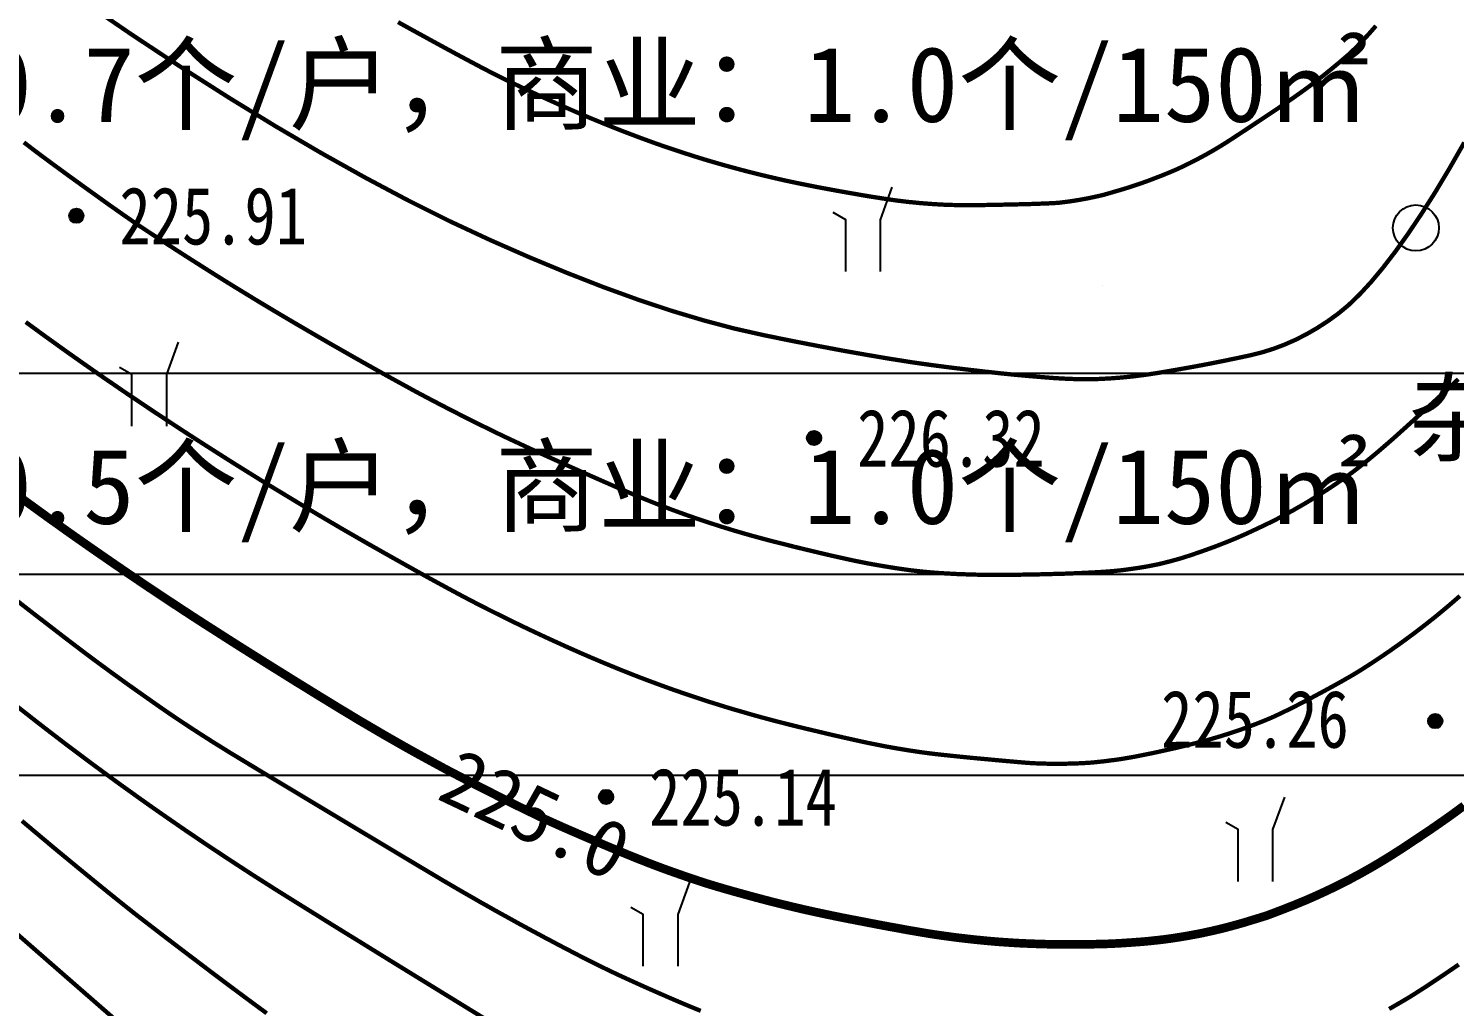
# Model space of a CAD drawing. Extents: x 36524600 to 36525730, y 2746759 to 2747713.
# Drawn here: x 36525118.61 to 36525143.42, y 2747260.2 to 2747277.23 of the extents above; entities that cross this region are included whole.
import ezdxf
from ezdxf.enums import TextEntityAlignment as Align

# ---------------------------------------------------------------- set-up
doc = ezdxf.new("R2010")
doc.units = 0
doc.header["$LTSCALE"] = 1000
doc.header["$MEASUREMENT"] = 0
for name, color, linetype in [('DGX', 251, 'Continuous'), ('GCD', 252, 'Continuous'), ('PP-DX-PT', 251, 'Continuous'), ('PUB_TAB', 7, 'Continuous'), ('ZBTZ', 3, 'Continuous')]:
    doc.layers.add(name, color=color, linetype=linetype)
doc.styles.add('宋体', font='')
doc.styles.add('正等线体', font='宋体.shx', dxfattribs={"bigfont": '@@gbcbig.shx'})
doc.styles.add('黑体', font='simhei.ttf')
doc.styles.get('宋体').set_extended_font_data('SimSun')
doc.linetypes.add('1161', pattern='A,0,[149,AAA.SHX,S=0.15,R=0,X=0,Y=0],-1.6', length=1.6)

# ---------------------------------------------------------------- blocks, each defined once
blk = doc.blocks.new('gc326')
blk.add_circle((0, 0), 0.8)
blk = doc.blocks.new('gc200')
h = blk.add_hatch(color=256)
edge = h.paths.add_edge_path()
edge.add_arc((0, 0), 0.25, 0, 360)
blk.add_circle((0, 0), 0.25)
blk = doc.blocks.new('gc246')
at = {"flags": 128}
for points in [[(1.217, 3.347), (0.807, 2.219), (0.807, 0.419)], [(-0.393, 0.419), (-0.393, 2.219), (-0.826, 2.469)]]:
    blk.add_lwpolyline(points, dxfattribs=at)
blk = doc.blocks.new('dxt')
at = {"layer": 'DGX', "color": 253, "linetype": 'Continuous', "flags": 128}
for points, const_width in [([(36525120.113, 2747259.975), (36525119.169, 2747260.799), (36525118.064, 2747261.765)], 0.075), ([(36525118.493, 2747263.432), (36525118.835, 2747263.144), (36525119.089, 2747262.931), (36525119.293, 2747262.763), (36525119.484, 2747262.605), (36525119.662, 2747262.459), (36525119.827, 2747262.324), (36525119.979, 2747262.2), (36525120.119, 2747262.087), (36525120.245, 2747261.986), (36525120.359, 2747261.895), (36525120.474, 2747261.804), (36525120.607, 2747261.701), (36525120.758, 2747261.585), (36525120.925, 2747261.456), (36525121.11, 2747261.315), (36525121.312, 2747261.161), (36525121.531, 2747260.995), (36525121.767, 2747260.816), (36525122.013, 2747260.631), (36525122.259, 2747260.447), (36525122.506, 2747260.264), (36525122.753, 2747260.082)], 0.075), ([(36525126.893, 2747259.776), (36525126.215, 2747260.192), (36525125.536, 2747260.61), (36525124.925, 2747260.986), (36525124.382, 2747261.322), (36525123.907, 2747261.615), (36525123.5, 2747261.868), (36525123.161, 2747262.079), (36525122.89, 2747262.249), (36525122.687, 2747262.378), (36525122.518, 2747262.486), (36525122.35, 2747262.595), (36525122.182, 2747262.705), (36525122.014, 2747262.815), (36525121.847, 2747262.926), (36525121.68, 2747263.037), (36525121.514, 2747263.15), (36525121.348, 2747263.262), (36525121.183, 2747263.376), (36525121.018, 2747263.49), (36525120.853, 2747263.605), (36525120.689, 2747263.72), (36525120.526, 2747263.836), (36525120.363, 2747263.953), (36525120.2, 2747264.07), (36525120.038, 2747264.188), (36525119.876, 2747264.307), (36525119.714, 2747264.426), (36525119.554, 2747264.546), (36525119.393, 2747264.666), (36525119.233, 2747264.787), (36525119.074, 2747264.909), (36525118.915, 2747265.031), (36525118.756, 2747265.154), (36525118.592, 2747265.283), (36525118.415, 2747265.422)], 0.075), ([(36525118.463, 2747269.067), (36525118.621, 2747268.952), (36525118.779, 2747268.837), (36525118.938, 2747268.722), (36525119.097, 2747268.609), (36525119.256, 2747268.495), (36525119.416, 2747268.382), (36525119.576, 2747268.27), (36525119.736, 2747268.158), (36525119.897, 2747268.047), (36525120.057, 2747267.936), (36525120.219, 2747267.825), (36525120.38, 2747267.715), (36525120.542, 2747267.606), (36525120.704, 2747267.496), (36525120.867, 2747267.388), (36525121.03, 2747267.28), (36525121.193, 2747267.172), (36525121.356, 2747267.065), (36525121.52, 2747266.958), (36525121.684, 2747266.852), (36525121.849, 2747266.747), (36525122.014, 2747266.641), (36525122.177, 2747266.537), (36525122.338, 2747266.435), (36525122.497, 2747266.335), (36525122.653, 2747266.237), (36525122.806, 2747266.141), (36525122.957, 2747266.047), (36525123.105, 2747265.955), (36525123.25, 2747265.864), (36525123.392, 2747265.777), (36525123.527, 2747265.693), (36525123.655, 2747265.614), (36525123.778, 2747265.539), (36525123.894, 2747265.468), (36525124.005, 2747265.4), (36525124.109, 2747265.337), (36525124.207, 2747265.278), (36525124.301, 2747265.221), (36525124.396, 2747265.164), (36525124.492, 2747265.108), (36525124.587, 2747265.052), (36525124.683, 2747264.996), (36525124.778, 2747264.94), (36525124.874, 2747264.885), (36525124.97, 2747264.83), (36525125.066, 2747264.775), (36525125.163, 2747264.72), (36525125.259, 2747264.666), (36525125.356, 2747264.612), (36525125.453, 2747264.559), (36525125.55, 2747264.506), (36525125.647, 2747264.453), (36525125.744, 2747264.4), (36525125.844, 2747264.346), (36525125.947, 2747264.291), (36525126.055, 2747264.235), (36525126.166, 2747264.177), (36525126.281, 2747264.117), (36525126.401, 2747264.055), (36525126.524, 2747263.992), (36525126.652, 2747263.928), (36525126.778, 2747263.864), (36525126.899, 2747263.803), (36525127.014, 2747263.746), (36525127.124, 2747263.691), (36525127.228, 2747263.64), (36525127.327, 2747263.592), (36525127.42, 2747263.547), (36525127.507, 2747263.505), (36525127.597, 2747263.463), (36525127.698, 2747263.417), (36525127.81, 2747263.367), (36525127.932, 2747263.312), (36525128.066, 2747263.254), (36525128.211, 2747263.191), (36525128.367, 2747263.124), (36525128.534, 2747263.054), (36525128.701, 2747262.983), (36525128.857, 2747262.918), (36525129.003, 2747262.858), (36525129.138, 2747262.803), (36525129.263, 2747262.753), (36525129.377, 2747262.708), (36525129.481, 2747262.668), (36525129.574, 2747262.633), (36525129.662, 2747262.6), (36525129.75, 2747262.568), (36525129.838, 2747262.537), (36525129.926, 2747262.506), (36525130.014, 2747262.475), (36525130.102, 2747262.445), (36525130.191, 2747262.415), (36525130.279, 2747262.385), (36525130.374, 2747262.354), (36525130.48, 2747262.321), (36525130.597, 2747262.286), (36525130.726, 2747262.248), (36525130.866, 2747262.208), (36525131.018, 2747262.166), (36525131.181, 2747262.121), (36525131.356, 2747262.074), (36525131.54, 2747262.026), (36525131.728, 2747261.979), (36525131.923, 2747261.932), (36525132.123, 2747261.885), (36525132.328, 2747261.84), (36525132.539, 2747261.795), (36525132.756, 2747261.75), (36525132.978, 2747261.707), (36525133.196, 2747261.665), (36525133.398, 2747261.626), (36525133.585, 2747261.591), (36525133.757, 2747261.56), (36525133.914, 2747261.531), (36525134.055, 2747261.507), (36525134.181, 2747261.485), (36525134.292, 2747261.467), (36525134.395, 2747261.451), (36525134.499, 2747261.436), (36525134.603, 2747261.422), (36525134.706, 2747261.408), (36525134.81, 2747261.395), (36525134.914, 2747261.383), (36525135.018, 2747261.371), (36525135.122, 2747261.36), (36525135.226, 2747261.35), (36525135.33, 2747261.34), (36525135.434, 2747261.331), (36525135.539, 2747261.323), (36525135.643, 2747261.316), (36525135.747, 2747261.309), (36525135.852, 2747261.303), (36525135.956, 2747261.298), (36525136.061, 2747261.294), (36525136.165, 2747261.29), (36525136.27, 2747261.287), (36525136.375, 2747261.284), (36525136.479, 2747261.282), (36525136.584, 2747261.281), (36525136.688, 2747261.281), (36525136.793, 2747261.282), (36525136.894, 2747261.282), (36525136.987, 2747261.283), (36525137.072, 2747261.284), (36525137.15, 2747261.285), (36525137.22, 2747261.287), (36525137.283, 2747261.288), (36525137.338, 2747261.289), (36525137.385, 2747261.291), (36525137.431, 2747261.293), (36525137.482, 2747261.295), (36525137.537, 2747261.298), (36525137.598, 2747261.301), (36525137.663, 2747261.305), (36525137.733, 2747261.31), (36525137.809, 2747261.315), (36525137.889, 2747261.321), (36525137.971, 2747261.327), (36525138.054, 2747261.334), (36525138.136, 2747261.342), (36525138.218, 2747261.351), (36525138.3, 2747261.36), (36525138.382, 2747261.37), (36525138.464, 2747261.381), (36525138.546, 2747261.393), (36525138.628, 2747261.406), (36525138.709, 2747261.419), (36525138.791, 2747261.433), (36525138.872, 2747261.448), (36525138.953, 2747261.463), (36525139.034, 2747261.479), (36525139.115, 2747261.497), (36525139.196, 2747261.514), (36525139.276, 2747261.533), (36525139.357, 2747261.552), (36525139.437, 2747261.572), (36525139.517, 2747261.593), (36525139.597, 2747261.615), (36525139.676, 2747261.637), (36525139.756, 2747261.66), (36525139.835, 2747261.684), (36525139.909, 2747261.707), (36525139.974, 2747261.726), (36525140.028, 2747261.743), (36525140.073, 2747261.757), (36525140.109, 2747261.768), (36525140.134, 2747261.776), (36525140.15, 2747261.78), (36525140.156, 2747261.782), (36525140.162, 2747261.785), (36525140.178, 2747261.791), (36525140.203, 2747261.8), (36525140.237, 2747261.813), (36525140.282, 2747261.83), (36525140.336, 2747261.851), (36525140.399, 2747261.875), (36525140.473, 2747261.903), (36525140.55, 2747261.934), (36525140.628, 2747261.964), (36525140.705, 2747261.996), (36525140.782, 2747262.028), (36525140.859, 2747262.06), (36525140.936, 2747262.094), (36525141.012, 2747262.127), (36525141.088, 2747262.162), (36525141.164, 2747262.197), (36525141.24, 2747262.233), (36525141.315, 2747262.269), (36525141.39, 2747262.306), (36525141.464, 2747262.343), (36525141.539, 2747262.381), (36525141.613, 2747262.419), (36525141.686, 2747262.459), (36525141.76, 2747262.498), (36525141.833, 2747262.539), (36525141.906, 2747262.58), (36525141.978, 2747262.621), (36525142.05, 2747262.663), (36525142.122, 2747262.706), (36525142.193, 2747262.749), (36525142.265, 2747262.793), (36525142.339, 2747262.839), (36525142.418, 2747262.89), (36525142.504, 2747262.945), (36525142.596, 2747263.005), (36525142.693, 2747263.07), (36525142.797, 2747263.139), (36525142.906, 2747263.212), (36525143.021, 2747263.29), (36525143.138, 2747263.371), (36525143.254, 2747263.452), (36525143.368, 2747263.533), (36525143.48, 2747263.615), (36525143.591, 2747263.697)], 0.15), ([(36525118.405, 2747267.268), (36525118.718, 2747267.025), (36525118.994, 2747266.813), (36525119.232, 2747266.629), (36525119.433, 2747266.476), (36525119.596, 2747266.352), (36525119.721, 2747266.259), (36525119.827, 2747266.18), (36525119.934, 2747266.102), (36525120.041, 2747266.023), (36525120.148, 2747265.946), (36525120.255, 2747265.868), (36525120.363, 2747265.791), (36525120.471, 2747265.714), (36525120.579, 2747265.638), (36525120.684, 2747265.564), (36525120.782, 2747265.495), (36525120.873, 2747265.431), (36525120.958, 2747265.372), (36525121.036, 2747265.318), (36525121.108, 2747265.269), (36525121.173, 2747265.225), (36525121.232, 2747265.186), (36525121.287, 2747265.149), (36525121.342, 2747265.113), (36525121.397, 2747265.076), (36525121.452, 2747265.04), (36525121.508, 2747265.004), (36525121.563, 2747264.968), (36525121.619, 2747264.932), (36525121.675, 2747264.896), (36525121.731, 2747264.861), (36525121.786, 2747264.825), (36525121.842, 2747264.79), (36525121.898, 2747264.755), (36525121.955, 2747264.72), (36525122.011, 2747264.685), (36525122.067, 2747264.65), (36525122.123, 2747264.615), (36525122.201, 2747264.568), (36525122.322, 2747264.495), (36525122.485, 2747264.396), (36525122.691, 2747264.272), (36525122.939, 2747264.123), (36525123.23, 2747263.948), (36525123.564, 2747263.747), (36525123.941, 2747263.521), (36525124.319, 2747263.294), (36525124.659, 2747263.09), (36525124.959, 2747262.91), (36525125.22, 2747262.754), (36525125.442, 2747262.621), (36525125.625, 2747262.512), (36525125.769, 2747262.426), (36525125.874, 2747262.364), (36525125.96, 2747262.314), (36525126.045, 2747262.264), (36525126.131, 2747262.214), (36525126.217, 2747262.164), (36525126.303, 2747262.115), (36525126.389, 2747262.066), (36525126.475, 2747262.016), (36525126.561, 2747261.968), (36525126.647, 2747261.919), (36525126.734, 2747261.87), (36525126.82, 2747261.822), (36525126.907, 2747261.774), (36525126.994, 2747261.726), (36525127.08, 2747261.678), (36525127.167, 2747261.63), (36525127.254, 2747261.583), (36525127.341, 2747261.536), (36525127.429, 2747261.489), (36525127.516, 2747261.442), (36525127.603, 2747261.395), (36525127.691, 2747261.349), (36525127.779, 2747261.302), (36525127.866, 2747261.256), (36525127.954, 2747261.21), (36525128.037, 2747261.167), (36525128.108, 2747261.13), (36525128.169, 2747261.098), (36525128.218, 2747261.073), (36525128.257, 2747261.052), (36525128.284, 2747261.038), (36525128.301, 2747261.029), (36525128.307, 2747261.026), (36525128.312, 2747261.024), (36525128.329, 2747261.015), (36525128.357, 2747261.002), (36525128.396, 2747260.982), (36525128.446, 2747260.958), (36525128.507, 2747260.928), (36525128.579, 2747260.892), (36525128.663, 2747260.851), (36525128.757, 2747260.806), (36525128.863, 2747260.755), (36525128.981, 2747260.701), (36525129.11, 2747260.642), (36525129.251, 2747260.578), (36525129.403, 2747260.51), (36525129.567, 2747260.438), (36525129.743, 2747260.361), (36525129.926, 2747260.282), (36525130.114, 2747260.203), (36525130.307, 2747260.124)], 0.075), ([(36525142.288, 2747260.157), (36525142.346, 2747260.19), (36525142.403, 2747260.223), (36525142.46, 2747260.256), (36525142.517, 2747260.29), (36525142.574, 2747260.323), (36525142.631, 2747260.357), (36525142.691, 2747260.394), (36525142.757, 2747260.436), (36525142.83, 2747260.483), (36525142.91, 2747260.534), (36525142.996, 2747260.591), (36525143.089, 2747260.653), (36525143.189, 2747260.72), (36525143.295, 2747260.791), (36525143.4, 2747260.863), (36525143.499, 2747260.931)], 0.075), ([(36525118.559, 2747272.119), (36525118.684, 2747272.028), (36525118.808, 2747271.937), (36525118.933, 2747271.846), (36525119.059, 2747271.756), (36525119.184, 2747271.666), (36525119.31, 2747271.576), (36525119.436, 2747271.487), (36525119.562, 2747271.398), (36525119.689, 2747271.309), (36525119.815, 2747271.221), (36525119.942, 2747271.133), (36525120.07, 2747271.046), (36525120.197, 2747270.958), (36525120.325, 2747270.871), (36525120.453, 2747270.785), (36525120.581, 2747270.699), (36525120.709, 2747270.613), (36525120.838, 2747270.527), (36525120.967, 2747270.442), (36525121.096, 2747270.357), (36525121.225, 2747270.272), (36525121.354, 2747270.188), (36525121.484, 2747270.104), (36525121.614, 2747270.02), (36525121.744, 2747269.937), (36525121.874, 2747269.854), (36525122.004, 2747269.771), (36525122.135, 2747269.688), (36525122.266, 2747269.606), (36525122.397, 2747269.524), (36525122.528, 2747269.443), (36525122.659, 2747269.361), (36525122.791, 2747269.28), (36525122.923, 2747269.2), (36525123.055, 2747269.12), (36525123.187, 2747269.04), (36525123.319, 2747268.96), (36525123.452, 2747268.881), (36525123.585, 2747268.801), (36525123.717, 2747268.723), (36525123.851, 2747268.644), (36525123.984, 2747268.566), (36525124.117, 2747268.488), (36525124.253, 2747268.41), (36525124.393, 2747268.329), (36525124.538, 2747268.246), (36525124.687, 2747268.162), (36525124.84, 2747268.075), (36525124.998, 2747267.986), (36525125.16, 2747267.895), (36525125.326, 2747267.802), (36525125.491, 2747267.71), (36525125.647, 2747267.624), (36525125.795, 2747267.543), (36525125.935, 2747267.467), (36525126.067, 2747267.396), (36525126.191, 2747267.33), (36525126.306, 2747267.27), (36525126.413, 2747267.214), (36525126.516, 2747267.161), (36525126.619, 2747267.109), (36525126.723, 2747267.057), (36525126.826, 2747267.006), (36525126.93, 2747266.954), (36525127.034, 2747266.903), (36525127.138, 2747266.853), (36525127.242, 2747266.803), (36525127.347, 2747266.753), (36525127.451, 2747266.704), (36525127.556, 2747266.655), (36525127.661, 2747266.606), (36525127.767, 2747266.558), (36525127.872, 2747266.51), (36525127.977, 2747266.462), (36525128.083, 2747266.415), (36525128.189, 2747266.368), (36525128.295, 2747266.322), (36525128.401, 2747266.276), (36525128.508, 2747266.231), (36525128.614, 2747266.186), (36525128.721, 2747266.142), (36525128.828, 2747266.098), (36525128.935, 2747266.054), (36525129.042, 2747266.012), (36525129.15, 2747265.969), (36525129.258, 2747265.927), (36525129.366, 2747265.886), (36525129.474, 2747265.846), (36525129.582, 2747265.806), (36525129.691, 2747265.766), (36525129.799, 2747265.727), (36525129.908, 2747265.689), (36525130.018, 2747265.651), (36525130.127, 2747265.614), (36525130.237, 2747265.577), (36525130.346, 2747265.541), (36525130.456, 2747265.505), (36525130.566, 2747265.471), (36525130.677, 2747265.436), (36525130.787, 2747265.402), (36525130.898, 2747265.369), (36525131.009, 2747265.337), (36525131.12, 2747265.305), (36525131.231, 2747265.273), (36525131.342, 2747265.242), (36525131.454, 2747265.212), (36525131.565, 2747265.182), (36525131.68, 2747265.152), (36525131.799, 2747265.122), (36525131.922, 2747265.091), (36525132.051, 2747265.059), (36525132.184, 2747265.027), (36525132.323, 2747264.994), (36525132.466, 2747264.96), (36525132.614, 2747264.925), (36525132.759, 2747264.892), (36525132.896, 2747264.861), (36525133.023, 2747264.833), (36525133.14, 2747264.807), (36525133.249, 2747264.784), (36525133.348, 2747264.764), (36525133.438, 2747264.746), (36525133.518, 2747264.73), (36525133.594, 2747264.717), (36525133.67, 2747264.703), (36525133.746, 2747264.69), (36525133.822, 2747264.678), (36525133.898, 2747264.665), (36525133.974, 2747264.653), (36525134.05, 2747264.642), (36525134.127, 2747264.63), (36525134.21, 2747264.619), (36525134.308, 2747264.606), (36525134.421, 2747264.593), (36525134.548, 2747264.579), (36525134.689, 2747264.564), (36525134.845, 2747264.548), (36525135.015, 2747264.531), (36525135.2, 2747264.514), (36525135.382, 2747264.497), (36525135.546, 2747264.482), (36525135.69, 2747264.469), (36525135.815, 2747264.458), (36525135.92, 2747264.449), (36525136.007, 2747264.442), (36525136.074, 2747264.438), (36525136.122, 2747264.435), (36525136.161, 2747264.434), (36525136.199, 2747264.432), (36525136.238, 2747264.431), (36525136.276, 2747264.43), (36525136.315, 2747264.429), (36525136.354, 2747264.428), (36525136.392, 2747264.428), (36525136.431, 2747264.427), (36525136.469, 2747264.427), (36525136.508, 2747264.427), (36525136.546, 2747264.427), (36525136.585, 2747264.427), (36525136.624, 2747264.428), (36525136.662, 2747264.428), (36525136.701, 2747264.429), (36525136.739, 2747264.43), (36525136.778, 2747264.431), (36525136.816, 2747264.432), (36525136.855, 2747264.433), (36525136.893, 2747264.435), (36525136.932, 2747264.437), (36525136.97, 2747264.439), (36525137.009, 2747264.441), (36525137.047, 2747264.443), (36525137.088, 2747264.446), (36525137.134, 2747264.45), (36525137.184, 2747264.455), (36525137.239, 2747264.461), (36525137.299, 2747264.467), (36525137.363, 2747264.475), (36525137.432, 2747264.484), (36525137.506, 2747264.493), (36525137.585, 2747264.504), (36525137.668, 2747264.517), (36525137.756, 2747264.532), (36525137.848, 2747264.548), (36525137.945, 2747264.567), (36525138.046, 2747264.587), (36525138.152, 2747264.609), (36525138.262, 2747264.632), (36525138.373, 2747264.657), (36525138.478, 2747264.68), (36525138.579, 2747264.703), (36525138.674, 2747264.726), (36525138.765, 2747264.747), (36525138.851, 2747264.769), (36525138.933, 2747264.789), (36525139.009, 2747264.809), (36525139.083, 2747264.828), (36525139.157, 2747264.849), (36525139.23, 2747264.87), (36525139.304, 2747264.892), (36525139.377, 2747264.914), (36525139.45, 2747264.937), (36525139.523, 2747264.96), (36525139.595, 2747264.984), (36525139.668, 2747265.009), (36525139.74, 2747265.034), (36525139.812, 2747265.06), (36525139.883, 2747265.087), (36525139.955, 2747265.114), (36525140.026, 2747265.142), (36525140.097, 2747265.17), (36525140.168, 2747265.199), (36525140.243, 2747265.231), (36525140.326, 2747265.269), (36525140.417, 2747265.312), (36525140.516, 2747265.36), (36525140.623, 2747265.413), (36525140.738, 2747265.472), (36525140.862, 2747265.536), (36525140.993, 2747265.606), (36525141.124, 2747265.676), (36525141.247, 2747265.743), (36525141.36, 2747265.805), (36525141.465, 2747265.864), (36525141.561, 2747265.919), (36525141.648, 2747265.969), (36525141.726, 2747266.016), (36525141.796, 2747266.059), (36525141.861, 2747266.101), (36525141.925, 2747266.142), (36525141.99, 2747266.184), (36525142.054, 2747266.227), (36525142.118, 2747266.269), (36525142.182, 2747266.312), (36525142.245, 2747266.356), (36525142.309, 2747266.399), (36525142.372, 2747266.444), (36525142.434, 2747266.488), (36525142.497, 2747266.533), (36525142.559, 2747266.578), (36525142.621, 2747266.624), (36525142.683, 2747266.67), (36525142.745, 2747266.716), (36525142.806, 2747266.763), (36525142.867, 2747266.81), (36525142.928, 2747266.857), (36525142.988, 2747266.905), (36525143.049, 2747266.953), (36525143.109, 2747267.001), (36525143.168, 2747267.05), (36525143.227, 2747267.099), (36525143.286, 2747267.148), (36525143.345, 2747267.198), (36525143.403, 2747267.248), (36525143.461, 2747267.298), (36525143.519, 2747267.349)], 0.075), ([(36525118.527, 2747275.248), (36525118.611, 2747275.184), (36525118.694, 2747275.12), (36525118.788, 2747275.049), (36525118.892, 2747274.972), (36525119.006, 2747274.887), (36525119.131, 2747274.796), (36525119.266, 2747274.697), (36525119.411, 2747274.592), (36525119.566, 2747274.48), (36525119.722, 2747274.368), (36525119.868, 2747274.263), (36525120.003, 2747274.166), (36525120.13, 2747274.077), (36525120.246, 2747273.995), (36525120.353, 2747273.921), (36525120.449, 2747273.854), (36525120.536, 2747273.795), (36525120.624, 2747273.737), (36525120.721, 2747273.672), (36525120.83, 2747273.601), (36525120.949, 2747273.523), (36525121.079, 2747273.439), (36525121.219, 2747273.348), (36525121.37, 2747273.251), (36525121.532, 2747273.148), (36525121.699, 2747273.042), (36525121.866, 2747272.936), (36525122.034, 2747272.831), (36525122.202, 2747272.727), (36525122.371, 2747272.624), (36525122.54, 2747272.52), (36525122.709, 2747272.418), (36525122.879, 2747272.316), (36525123.051, 2747272.214), (36525123.227, 2747272.11), (36525123.408, 2747272.004), (36525123.593, 2747271.896), (36525123.782, 2747271.787), (36525123.975, 2747271.676), (36525124.173, 2747271.563), (36525124.375, 2747271.448), (36525124.574, 2747271.336), (36525124.763, 2747271.23), (36525124.943, 2747271.13), (36525125.112, 2747271.037), (36525125.272, 2747270.949), (36525125.421, 2747270.868), (36525125.561, 2747270.794), (36525125.691, 2747270.726), (36525125.815, 2747270.661), (36525125.941, 2747270.596), (36525126.066, 2747270.532), (36525126.192, 2747270.468), (36525126.317, 2747270.405), (36525126.443, 2747270.342), (36525126.57, 2747270.28), (36525126.696, 2747270.218), (36525126.828, 2747270.154), (36525126.971, 2747270.086), (36525127.125, 2747270.014), (36525127.29, 2747269.937), (36525127.465, 2747269.857), (36525127.652, 2747269.772), (36525127.85, 2747269.683), (36525128.058, 2747269.589), (36525128.264, 2747269.497), (36525128.455, 2747269.413), (36525128.629, 2747269.336), (36525128.787, 2747269.267), (36525128.93, 2747269.205), (36525129.056, 2747269.151), (36525129.167, 2747269.104), (36525129.262, 2747269.064), (36525129.349, 2747269.029), (36525129.436, 2747268.994), (36525129.523, 2747268.959), (36525129.611, 2747268.925), (36525129.699, 2747268.892), (36525129.786, 2747268.858), (36525129.874, 2747268.826), (36525129.963, 2747268.794), (36525130.051, 2747268.762), (36525130.14, 2747268.731), (36525130.228, 2747268.7), (36525130.317, 2747268.67), (36525130.406, 2747268.64), (36525130.496, 2747268.611), (36525130.585, 2747268.582), (36525130.675, 2747268.553), (36525130.764, 2747268.526), (36525130.854, 2747268.498), (36525130.944, 2747268.471), (36525131.034, 2747268.445), (36525131.124, 2747268.419), (36525131.215, 2747268.393), (36525131.305, 2747268.369), (36525131.396, 2747268.344), (36525131.49, 2747268.319), (36525131.589, 2747268.293), (36525131.695, 2747268.267), (36525131.806, 2747268.239), (36525131.923, 2747268.209), (36525132.045, 2747268.179), (36525132.174, 2747268.148), (36525132.308, 2747268.116), (36525132.443, 2747268.084), (36525132.571, 2747268.054), (36525132.695, 2747268.026), (36525132.812, 2747268), (36525132.925, 2747267.975), (36525133.031, 2747267.953), (36525133.132, 2747267.933), (36525133.228, 2747267.914), (36525133.32, 2747267.897), (36525133.413, 2747267.881), (36525133.506, 2747267.865), (36525133.599, 2747267.85), (36525133.692, 2747267.835), (36525133.785, 2747267.821), (36525133.878, 2747267.808), (36525133.971, 2747267.795), (36525134.068, 2747267.784), (36525134.17, 2747267.773), (36525134.278, 2747267.763), (36525134.392, 2747267.753), (36525134.513, 2747267.745), (36525134.639, 2747267.738), (36525134.771, 2747267.731), (36525134.909, 2747267.726), (36525135.056, 2747267.721), (36525135.214, 2747267.718), (36525135.385, 2747267.716), (36525135.567, 2747267.716), (36525135.761, 2747267.718), (36525135.966, 2747267.721), (36525136.184, 2747267.725), (36525136.413, 2747267.731), (36525136.639, 2747267.737), (36525136.847, 2747267.745), (36525137.037, 2747267.754), (36525137.21, 2747267.763), (36525137.365, 2747267.773), (36525137.502, 2747267.784), (36525137.622, 2747267.796), (36525137.723, 2747267.809), (36525137.813, 2747267.822), (36525137.897, 2747267.834), (36525137.975, 2747267.846), (36525138.047, 2747267.858), (36525138.113, 2747267.87), (36525138.174, 2747267.882), (36525138.228, 2747267.893), (36525138.277, 2747267.903), (36525138.322, 2747267.914), (36525138.368, 2747267.925), (36525138.413, 2747267.937), (36525138.459, 2747267.948), (36525138.504, 2747267.96), (36525138.549, 2747267.973), (36525138.595, 2747267.985), (36525138.64, 2747267.998), (36525138.688, 2747268.012), (36525138.741, 2747268.029), (36525138.8, 2747268.048), (36525138.864, 2747268.069), (36525138.933, 2747268.093), (36525139.008, 2747268.119), (36525139.088, 2747268.147), (36525139.173, 2747268.178), (36525139.261, 2747268.21), (36525139.349, 2747268.244), (36525139.436, 2747268.278), (36525139.523, 2747268.313), (36525139.61, 2747268.349), (36525139.696, 2747268.386), (36525139.782, 2747268.424), (36525139.867, 2747268.463), (36525139.95, 2747268.502), (36525140.027, 2747268.538), (36525140.098, 2747268.572), (36525140.165, 2747268.604), (36525140.225, 2747268.633), (36525140.28, 2747268.661), (36525140.33, 2747268.686), (36525140.374, 2747268.709), (36525140.415, 2747268.731), (36525140.457, 2747268.753), (36525140.498, 2747268.775), (36525140.539, 2747268.798), (36525140.58, 2747268.821), (36525140.621, 2747268.843), (36525140.661, 2747268.867), (36525140.702, 2747268.89), (36525140.743, 2747268.913), (36525140.783, 2747268.937), (36525140.824, 2747268.96), (36525140.864, 2747268.984), (36525140.904, 2747269.008), (36525140.944, 2747269.033), (36525140.984, 2747269.057), (36525141.024, 2747269.082), (36525141.064, 2747269.106), (36525141.103, 2747269.131), (36525141.143, 2747269.157), (36525141.182, 2747269.182), (36525141.221, 2747269.207), (36525141.261, 2747269.233), (36525141.3, 2747269.259), (36525141.338, 2747269.285), (36525141.377, 2747269.311), (36525141.416, 2747269.338), (36525141.454, 2747269.364), (36525141.493, 2747269.391), (36525141.531, 2747269.418), (36525141.569, 2747269.445), (36525141.607, 2747269.473), (36525141.645, 2747269.5), (36525141.684, 2747269.53), (36525141.729, 2747269.564), (36525141.777, 2747269.602), (36525141.829, 2747269.644), (36525141.886, 2747269.689), (36525141.948, 2747269.739), (36525142.013, 2747269.793), (36525142.083, 2747269.851), (36525142.161, 2747269.918), (36525142.251, 2747269.996), (36525142.354, 2747270.086), (36525142.469, 2747270.189), (36525142.597, 2747270.304), (36525142.737, 2747270.431), (36525142.89, 2747270.57), (36525143.055, 2747270.721), (36525143.218, 2747270.871), (36525143.363, 2747271.005), (36525143.491, 2747271.124)], 0.075), ([(36525143.596, 2747275.246), (36525143.34, 2747274.798), (36525143.093, 2747274.385), (36525142.853, 2747274.007), (36525142.621, 2747273.661), (36525142.397, 2747273.347), (36525142.181, 2747273.066), (36525141.973, 2747272.816), (36525141.773, 2747272.599), (36525141.581, 2747272.414), (36525141.397, 2747272.262), (36525141.215, 2747272.131), (36525141.031, 2747272.012), (36525140.845, 2747271.905), (36525140.656, 2747271.809), (36525140.465, 2747271.725), (36525140.271, 2747271.652), (36525140.075, 2747271.591), (36525139.876, 2747271.541), (36525139.676, 2747271.498), (36525139.474, 2747271.456), (36525139.271, 2747271.415), (36525139.067, 2747271.375), (36525138.862, 2747271.337), (36525138.655, 2747271.3), (36525138.448, 2747271.264), (36525138.239, 2747271.229), (36525138.031, 2747271.198), (36525137.826, 2747271.172), (36525137.624, 2747271.152), (36525137.425, 2747271.137), (36525137.229, 2747271.127), (36525137.036, 2747271.123), (36525136.847, 2747271.125), (36525136.66, 2747271.132), (36525136.466, 2747271.143), (36525136.257, 2747271.159), (36525136.03, 2747271.178), (36525135.787, 2747271.2), (36525135.528, 2747271.226), (36525135.253, 2747271.256), (36525134.961, 2747271.29), (36525134.652, 2747271.327), (36525134.324, 2747271.37), (36525133.973, 2747271.42), (36525133.6, 2747271.479), (36525133.205, 2747271.546), (36525132.786, 2747271.62), (36525132.346, 2747271.703), (36525131.882, 2747271.793), (36525131.397, 2747271.892), (36525130.887, 2747272.007), (36525130.354, 2747272.149), (36525129.796, 2747272.316), (36525129.213, 2747272.51), (36525128.606, 2747272.73), (36525127.975, 2747272.977), (36525127.32, 2747273.249), (36525126.64, 2747273.548), (36525125.937, 2747273.876), (36525125.213, 2747274.238), (36525124.468, 2747274.634), (36525123.701, 2747275.063), (36525122.913, 2747275.525), (36525122.104, 2747276.021), (36525121.274, 2747276.55), (36525120.422, 2747277.113), (36525119.575, 2747277.692)], 0.075), ([(36525125.039, 2747277.342), (36525125.346, 2747277.172), (36525125.625, 2747277.019), (36525125.878, 2747276.881), (36525126.103, 2747276.759), (36525126.302, 2747276.653), (36525126.473, 2747276.562), (36525126.617, 2747276.487), (36525126.734, 2747276.428), (36525126.837, 2747276.376), (36525126.941, 2747276.325), (36525127.045, 2747276.275), (36525127.149, 2747276.225), (36525127.254, 2747276.176), (36525127.358, 2747276.126), (36525127.463, 2747276.078), (36525127.568, 2747276.03), (36525127.673, 2747275.982), (36525127.779, 2747275.934), (36525127.884, 2747275.887), (36525127.99, 2747275.841), (36525128.096, 2747275.795), (36525128.202, 2747275.749), (36525128.308, 2747275.704), (36525128.415, 2747275.659), (36525128.522, 2747275.615), (36525128.629, 2747275.571), (36525128.736, 2747275.528), (36525128.843, 2747275.485), (36525128.95, 2747275.443), (36525129.058, 2747275.402), (36525129.166, 2747275.361), (36525129.274, 2747275.32), (36525129.382, 2747275.281), (36525129.491, 2747275.241), (36525129.599, 2747275.203), (36525129.708, 2747275.165), (36525129.818, 2747275.128), (36525129.927, 2747275.092), (36525130.037, 2747275.056), (36525130.146, 2747275.021), (36525130.256, 2747274.986), (36525130.367, 2747274.952), (36525130.477, 2747274.919), (36525130.588, 2747274.887), (36525130.699, 2747274.855), (36525130.81, 2747274.824), (36525130.921, 2747274.794), (36525131.032, 2747274.764), (36525131.144, 2747274.735), (36525131.256, 2747274.707), (36525131.368, 2747274.679), (36525131.48, 2747274.652), (36525131.592, 2747274.626), (36525131.705, 2747274.6), (36525131.817, 2747274.575), (36525131.93, 2747274.551), (36525132.045, 2747274.527), (36525132.166, 2747274.503), (36525132.291, 2747274.478), (36525132.422, 2747274.453), (36525132.557, 2747274.428), (36525132.698, 2747274.402), (36525132.844, 2747274.376), (36525132.995, 2747274.35), (36525133.143, 2747274.324), (36525133.282, 2747274.301), (36525133.411, 2747274.281), (36525133.531, 2747274.262), (36525133.642, 2747274.246), (36525133.742, 2747274.232), (36525133.834, 2747274.221), (36525133.915, 2747274.211), (36525133.992, 2747274.204), (36525134.069, 2747274.196), (36525134.147, 2747274.189), (36525134.224, 2747274.183), (36525134.301, 2747274.177), (36525134.378, 2747274.172), (36525134.455, 2747274.167), (36525134.532, 2747274.163), (36525134.617, 2747274.159), (36525134.716, 2747274.157), (36525134.83, 2747274.155), (36525134.958, 2747274.155), (36525135.101, 2747274.156), (36525135.258, 2747274.157), (36525135.43, 2747274.16), (36525135.616, 2747274.164), (36525135.8, 2747274.168), (36525135.965, 2747274.172), (36525136.11, 2747274.176), (36525136.236, 2747274.181), (36525136.342, 2747274.185), (36525136.429, 2747274.189), (36525136.497, 2747274.193), (36525136.545, 2747274.197), (36525136.583, 2747274.202), (36525136.622, 2747274.206), (36525136.66, 2747274.211), (36525136.698, 2747274.216), (36525136.737, 2747274.221), (36525136.775, 2747274.227), (36525136.813, 2747274.233), (36525136.851, 2747274.239), (36525136.889, 2747274.245), (36525136.927, 2747274.252), (36525136.965, 2747274.259), (36525137.003, 2747274.266), (36525137.041, 2747274.273), (36525137.079, 2747274.281), (36525137.117, 2747274.289), (36525137.155, 2747274.297), (36525137.19, 2747274.305), (36525137.221, 2747274.311), (36525137.247, 2747274.317), (36525137.268, 2747274.322), (36525137.285, 2747274.326), (36525137.297, 2747274.328), (36525137.304, 2747274.33), (36525137.307, 2747274.33), (36525137.311, 2747274.332), (36525137.326, 2747274.336), (36525137.349, 2747274.343), (36525137.381, 2747274.352), (36525137.423, 2747274.364), (36525137.474, 2747274.379), (36525137.534, 2747274.397), (36525137.604, 2747274.417), (36525137.678, 2747274.439), (36525137.751, 2747274.462), (36525137.825, 2747274.486), (36525137.898, 2747274.51), (36525137.971, 2747274.535), (36525138.043, 2747274.561), (36525138.116, 2747274.587), (36525138.188, 2747274.615), (36525138.258, 2747274.642), (36525138.323, 2747274.667), (36525138.383, 2747274.691), (36525138.439, 2747274.714), (36525138.49, 2747274.735), (36525138.537, 2747274.755), (36525138.579, 2747274.773), (36525138.616, 2747274.79), (36525138.651, 2747274.806), (36525138.686, 2747274.823), (36525138.721, 2747274.839), (36525138.756, 2747274.856), (36525138.79, 2747274.873), (36525138.825, 2747274.89), (36525138.859, 2747274.908), (36525138.894, 2747274.925), (36525138.928, 2747274.943), (36525138.962, 2747274.961), (36525138.996, 2747274.979), (36525139.03, 2747274.997), (36525139.064, 2747275.016), (36525139.098, 2747275.034), (36525139.131, 2747275.053), (36525139.165, 2747275.072), (36525139.198, 2747275.091), (36525139.232, 2747275.111), (36525139.265, 2747275.13), (36525139.298, 2747275.15), (36525139.331, 2747275.17), (36525139.364, 2747275.19), (36525139.397, 2747275.21), (36525139.43, 2747275.231), (36525139.47, 2747275.256), (36525139.527, 2747275.293), (36525139.599, 2747275.34), (36525139.687, 2747275.398), (36525139.79, 2747275.466), (36525139.909, 2747275.545), (36525140.045, 2747275.635), (36525140.195, 2747275.735), (36525140.35, 2747275.838), (36525140.495, 2747275.937), (36525140.632, 2747276.032), (36525140.76, 2747276.123), (36525140.879, 2747276.21), (36525140.989, 2747276.292), (36525141.09, 2747276.37), (36525141.183, 2747276.444), (36525141.267, 2747276.512), (36525141.344, 2747276.576), (36525141.413, 2747276.633), (36525141.474, 2747276.685), (36525141.528, 2747276.731), (36525141.574, 2747276.771), (36525141.613, 2747276.806), (36525141.644, 2747276.835), (36525141.671, 2747276.862), (36525141.698, 2747276.888), (36525141.725, 2747276.915), (36525141.751, 2747276.942), (36525141.778, 2747276.969), (36525141.804, 2747276.996), (36525141.83, 2747277.023), (36525141.856, 2747277.051), (36525141.882, 2747277.079), (36525141.908, 2747277.106), (36525141.933, 2747277.134), (36525141.958, 2747277.162), (36525141.983, 2747277.191), (36525142.008, 2747277.219), (36525142.033, 2747277.248), (36525142.058, 2747277.277)], 0.075)]:
    blk.add_lwpolyline(points, dxfattribs=dict(at, const_width=const_width))
at = {"layer": 'PP-DX-PT', "color": 253, "linetype": 'Continuous'}
for p in [(36525119.44, 2747273.97, 225.91), (36525132.28, 2747270.1, 226.32), (36525143.09, 2747265.17, 225.26), (36525128.66, 2747263.85, 225.14)]:
    blk.add_point(p, dxfattribs=at)
at = {"layer": 'PP-DX-PT', "color": 253}
for p in [(36525119.44, 2747273.97, 225.911), (36525132.28, 2747270.1, 226.319), (36525143.09, 2747265.17, 225.258), (36525128.66, 2747263.85, 225.144)]:
    blk.add_point(p, dxfattribs=at)
at = {"layer": 'ZBTZ', "color": 253, "linetype": '1161', "const_width": 0.00000222, "elevation": 216.159, "flags": 128}
blk.add_lwpolyline([(36525149.095, 2747259.966), (36525120.41, 2747291.052)], dxfattribs=at)
at = {"layer": 'GCD', "color": 253, "linetype": 'Continuous'}
ref = blk.add_blockref('gc200', (36525119.44, 2747273.97, 225.911), dxfattribs=dict(at, xscale=0.5, yscale=0.5, zscale=0.5))
ref.add_attrib('height', '225.91', dxfattribs={"linetype": 'Continuous', "height": 1, "style": '正等线体', "width": 0.8}).set_placement((36525120.19, 2747273.97, 225.911), align=Align.MIDDLE_LEFT)
ref = blk.add_blockref('gc200', (36525132.28, 2747270.1, 226.319), dxfattribs=dict(at, xscale=0.5, yscale=0.5, zscale=0.5))
ref.add_attrib('height', '226.32', dxfattribs={"linetype": 'Continuous', "height": 1, "style": '正等线体', "width": 0.8}).set_placement((36525133.03, 2747270.1, 226.319), align=Align.MIDDLE_LEFT)
ref = blk.add_blockref('gc200', (36525143.09, 2747265.17, 225.258), dxfattribs=dict(at, xscale=0.5, yscale=0.5, zscale=0.5))
ref.add_attrib('height', '225.26', dxfattribs={"linetype": 'Continuous', "height": 1, "style": '正等线体', "width": 0.8}).set_placement((36525138.32, 2747265.206, 225.258), align=Align.MIDDLE_LEFT)
ref = blk.add_blockref('gc200', (36525128.66, 2747263.85, 225.144), dxfattribs=dict(at, xscale=0.5, yscale=0.5, zscale=0.5))
ref.add_attrib('height', '225.14', dxfattribs={"linetype": 'Continuous', "height": 1, "style": '正等线体', "width": 0.8}).set_placement((36525129.41, 2747263.85, 225.144), align=Align.MIDDLE_LEFT)
at = {"layer": 'ZBTZ', "color": 253, "linetype": 'Continuous', "xscale": 0.5, "yscale": 0.5}
for name, p in [('gc246', (36525133.026, 2747272.792)), ('gc326', (36525142.753, 2747273.758, 232.592)), ('gc246', (36525120.604, 2747270.094)), ('gc246', (36525139.857, 2747262.17)), ('gc246', (36525129.504, 2747260.692))]:
    blk.add_blockref(name, p, dxfattribs=at)
at = {"layer": 'DGX', "color": 253, "linetype": 'Continuous', "style": '正等线体'}
blk.add_text('225.0', height=1, rotation=334.5518, dxfattribs=at).set_placement((36525127.433, 2747263.541, 225), align=Align.MIDDLE)
at = {"layer": 'ZBTZ', "color": 253, "style": '宋体'}
blk.add_text('杂22', height=1.25, dxfattribs=at).set_placement((36525144.309, 2747270.474, 247.061), align=Align.MIDDLE)

msp = doc.modelspace()

# ---------------------------------------------------------------- linework, layer by layer
at = {"layer": 'PUB_TAB'}
msp.add_lwpolyline([(36525069.009, 2747264.229), (36525146.767, 2747264.229), (36525146.767, 2747351.729), (36525069.009, 2747351.729)], close=True, dxfattribs=at)
for points in [[(36525069.009, 2747271.229), (36525146.767, 2747271.229)], [(36525069.009, 2747267.729), (36525146.767, 2747267.729)]]:
    msp.add_lwpolyline(points, dxfattribs=at)

# ---------------------------------------------------------------- block references
msp.add_blockref('dxt', (0, 0))

# ---------------------------------------------------------------- texts
at = {"layer": 'PUB_TAB', "style": '黑体'}
for s, p in [('住宅：0.7个/户，商业：1.0个/150㎡', (36525112.393, 2747275.604)), ('住宅：0.5个/户，商业：1.0个/150㎡', (36525112.393, 2747268.604))]:
    msp.add_text(s, height=1.31435, dxfattribs=at).set_placement(p)

doc.saveas('drawing.dxf')
